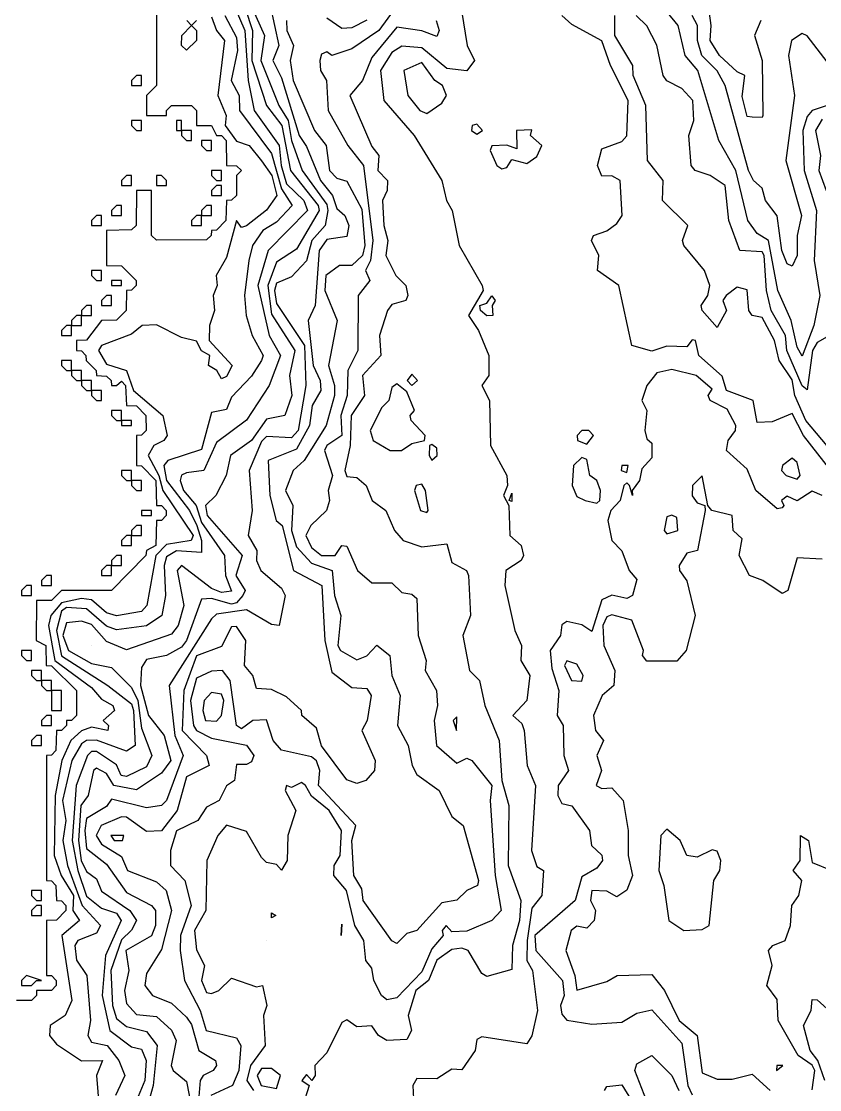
# Model space of a CAD drawing. Header units: metres. Extents: x 310028 to 360472, y 4137098 to 4159193.
# Drawn here: x 351607 to 354000, y 4143280 to 4146484 of the extents above; entities that cross this region are included whole.
import ezdxf

# ---------------------------------------------------------------- set-up
doc = ezdxf.new("R2010")
doc.units = ezdxf.units.M
for name, color, linetype in [('COAST', 5, 'Continuous'), ('CONTOUR', 254, 'Continuous'), ('CONTOUR_INDEX', 33, 'Continuous')]:
    doc.layers.add(name, color=color, linetype=linetype)

msp = doc.modelspace()

# ---------------------------------------------------------------- linework, layer by layer
at = {"layer": 'COAST'}
for points in [[(352012.4, 4146562.5), (352012.3, 4146292.5), (351982.4, 4146262.5), (351982.4, 4146202.5), (352042.5, 4146202.5), (352042.7, 4146217.5), (352057.5, 4146232.1), (352117.5, 4146232.2), (352132.4, 4146217.5), (352132.5, 4146172.5), (352177.5, 4146172.4), (352192.4, 4146142.5), (352207.5, 4146141.7), (352221.3, 4146127.5), (352222.4, 4146052.5), (352252.5, 4146051.4), (352267, 4146037.5), (352252.5, 4146022.5), (352252.4, 4145962.5), (352237.5, 4145947.8), (352222.4, 4145947.5), (352220.5, 4145887.5), (352192.5, 4145858), (352177.4, 4145857.5), (352176.5, 4145842.5), (352162.5, 4145829.3), (352012.5, 4145828.1), (351997.8, 4145842.5), (351997.5, 4145977.5), (351952.5, 4145977.5), (351951.9, 4145872.5), (351937.5, 4145858.9), (351862.5, 4145857.5), (351862.4, 4145752.5), (351907.5, 4145751.6), (351951.6, 4145707.5), (351951.6, 4145692.5), (351937.5, 4145677.9), (351922.4, 4145677.5), (351921.7, 4145617.5), (351892.5, 4145588.3), (351847.5, 4145587.6), (351802.5, 4145528.3), (351772.5, 4145527.5), (351772.3, 4145497.5), (351787.5, 4145496.5), (351801.1, 4145482.5), (351802, 4145467.5), (351831.8, 4145437.5), (351832.4, 4145422.5), (351862.5, 4145420.6), (351876.3, 4145407.5), (351877.5, 4145392.2), (351892.5, 4145392.2), (351907.5, 4145405.4), (351919.9, 4145392.5), (351922.4, 4145332.5), (351952.5, 4145330.9), (351980.9, 4145302.5), (351981.3, 4145257.5), (351967.5, 4145243.3), (351952.3, 4145242.5), (351952.4, 4145152.5), (351967.5, 4145151.9), (352010.2, 4145107.5), (352012.5, 4145032.5), (352027.5, 4145032.2), (352041.6, 4145017.5), (352041.7, 4145002.5), (352027.5, 4144987.6), (352012.5, 4144987.5), (352010.6, 4144912.5), (351982, 4144897.5), (351980.7, 4144882.5), (351877.5, 4144778), (351727.5, 4144777.8), (351697.5, 4144747.9), (351652.5, 4144747.5), (351652.1, 4144627.5), (351680.4, 4144612.5), (351682.2, 4144552.5), (351697.5, 4144551.3), (351772.2, 4144477.5), (351772.5, 4144402.5), (351757.5, 4144388), (351742.5, 4144387.6), (351742.3, 4144372.5), (351727.5, 4144357.6), (351712.5, 4144357.5), (351710.9, 4144297.5), (351697.5, 4144283.2), (351682.4, 4144282.5), (351682.3, 4143907.5), (351697.5, 4143906.4), (351710.9, 4143892.5), (351712.4, 4143847.5), (351727.5, 4143847.1), (351740.5, 4143832.5), (351740.5, 4143817.5), (351712.5, 4143788.6), (351682.4, 4143787.5), (351682.5, 4143622.5), (351697.5, 4143622.3), (351711.9, 4143607.5), (351712, 4143592.5), (351697.5, 4143577.5), (351652.5, 4143577.5), (351652.5, 4143562.5), (351637.5, 4143547.6), (351592.5, 4143547.6)], [(352132.1, 4146487.5), (352117.5, 4146472.5), (352103, 4146487.5)], [(352102.5, 4146397.9), (352087.5, 4146412.5), (352088, 4146442.5), (352117.5, 4146472.5), (352132.4, 4146457.5), (352132.1, 4146427.5), (352102.5, 4146397.9)], [(351937.5, 4146292.5), (351967.5, 4146292.5), (351967.5, 4146322.5), (351952.5, 4146322.5), (351937.5, 4146307.5), (351937.5, 4146292.5)], [(351937.5, 4146172.5), (351952.5, 4146157.5), (351967.5, 4146157.5), (351967.5, 4146187.5), (351937.5, 4146187.5), (351937.5, 4146172.5)], [(352072.5, 4146172.5), (352072.5, 4146157.5), (352087.5, 4146157.5), (352087.5, 4146187.5), (352072.5, 4146187.5), (352072.5, 4146172.5)], [(352087.5, 4146142.5), (352102.5, 4146127.5), (352117.5, 4146127.5), (352117.5, 4146157.5), (352087.5, 4146157.5), (352087.5, 4146142.5)], [(352147.5, 4146112.5), (352162.5, 4146097.5), (352177.5, 4146097.5), (352177.5, 4146127.5), (352147.5, 4146127.5), (352147.5, 4146112.5)], [(352177.5, 4146022.5), (352192.5, 4146007.5), (352207.5, 4146007.5), (352207.5, 4146037.5), (352177.5, 4146037.5), (352177.5, 4146022.5)], [(351907.5, 4145992.5), (351937.5, 4145992.5), (351937.5, 4146022.5), (351922.5, 4146022.5), (351907.5, 4146007.5), (351907.5, 4145992.5)], [(352012.5, 4145992.5), (352042.5, 4145992.5), (352042.5, 4146007.5), (352027.5, 4146022.5), (352012.5, 4146022.5), (352012.5, 4145992.5)], [(352177.5, 4145962.5), (352207.5, 4145962.5), (352207.5, 4145992.5), (352192.5, 4145992.5), (352177.5, 4145977.5), (352177.5, 4145962.5)], [(351877.5, 4145902.5), (351907.5, 4145902.5), (351907.5, 4145932.5), (351892.5, 4145932.5), (351877.5, 4145917.5), (351877.5, 4145902.5)], [(352147.5, 4145902.5), (352177.5, 4145902.5), (352177.5, 4145932.5), (352162.5, 4145932.5), (352147.5, 4145917.5), (352147.5, 4145902.5)], [(351817.5, 4145872.5), (351847.5, 4145872.5), (351847.5, 4145902.5), (351832.5, 4145902.5), (351817.5, 4145887.5), (351817.5, 4145872.5)], [(352117.5, 4145872.5), (352147.5, 4145872.5), (352147.5, 4145902.5), (352132.5, 4145902.5), (352117.5, 4145887.5), (352117.5, 4145872.5)], [(351817.5, 4145722.5), (351832.5, 4145707.5), (351847.5, 4145707.5), (351847.5, 4145737.5), (351817.5, 4145737.5), (351817.5, 4145722.5)], [(351877.5, 4145692.5), (351907.5, 4145692.5), (351907.5, 4145707.5), (351877.5, 4145707.5), (351877.5, 4145692.5)], [(351847.5, 4145632.5), (351877.5, 4145632.5), (351877.5, 4145662.5), (351862.5, 4145662.5), (351847.5, 4145647.5), (351847.5, 4145632.5)], [(351787.5, 4145602.5), (351817.5, 4145602.5), (351817.5, 4145632.5), (351802.5, 4145632.5), (351787.5, 4145617.5), (351787.5, 4145602.5)], [(351757.5, 4145572.5), (351787.5, 4145572.5), (351787.5, 4145602.5), (351772.5, 4145602.5), (351757.5, 4145587.5), (351757.5, 4145572.5)], [(351727.5, 4145542.5), (351757.5, 4145542.5), (351757.5, 4145572.5), (351742.5, 4145572.5), (351727.5, 4145557.5), (351727.5, 4145542.5)], [(351727.5, 4145452.5), (351742.5, 4145437.5), (351757.5, 4145437.5), (351757.5, 4145467.5), (351727.5, 4145467.5), (351727.5, 4145452.5)], [(351757.5, 4145422.5), (351772.5, 4145407.5), (351787.5, 4145407.5), (351787.5, 4145437.5), (351757.5, 4145437.5), (351757.5, 4145422.5)], [(351787.5, 4145392.5), (351802.5, 4145377.5), (351817.5, 4145377.5), (351817.5, 4145407.5), (351787.5, 4145407.5), (351787.5, 4145392.5)], [(351817.5, 4145362.5), (351832.5, 4145347.5), (351847.5, 4145347.5), (351847.5, 4145377.5), (351817.5, 4145377.5), (351817.5, 4145362.5)], [(351877.5, 4145302.5), (351892.5, 4145287.5), (351907.5, 4145287.5), (351907.5, 4145317.5), (351877.5, 4145317.5), (351877.5, 4145302.5)], [(351907.5, 4145272.5), (351937.5, 4145272.5), (351937.5, 4145287.5), (351907.5, 4145287.5), (351907.5, 4145272.5)], [(351907.5, 4145122.5), (351922.5, 4145107.5), (351937.5, 4145107.5), (351937.5, 4145137.5), (351907.5, 4145137.5), (351907.5, 4145122.5)], [(351937.5, 4145092.5), (351952.5, 4145077.5), (351967.5, 4145077.5), (351967.5, 4145107.5), (351937.5, 4145107.5), (351937.5, 4145092.5)], [(351967.5, 4145002.5), (351997.5, 4145002.5), (351997.5, 4145017.5), (351967.5, 4145017.5), (351967.5, 4145002.5)], [(351937.5, 4144942.5), (351967.5, 4144942.5), (351967.5, 4144972.5), (351952.5, 4144972.5), (351937.5, 4144957.5), (351937.5, 4144942.5)], [(351907.5, 4144912.5), (351937.5, 4144912.5), (351937.5, 4144942.5), (351922.5, 4144942.5), (351907.5, 4144927.5), (351907.5, 4144912.5)], [(351877.5, 4144852.5), (351907.5, 4144852.5), (351907.5, 4144882.5), (351892.5, 4144882.5), (351877.5, 4144867.5), (351877.5, 4144852.5)], [(351847.5, 4144822.5), (351877.5, 4144822.5), (351877.5, 4144852.5), (351862.5, 4144852.5), (351847.5, 4144837.5), (351847.5, 4144822.5)], [(351667.5, 4144792.5), (351697.5, 4144792.5), (351697.5, 4144822.5), (351682.5, 4144822.5), (351667.5, 4144807.5), (351667.5, 4144792.5)], [(351607.5, 4144762.5), (351637.5, 4144762.5), (351637.5, 4144792.5), (351622.5, 4144792.5), (351607.5, 4144777.5), (351607.5, 4144762.5)], [(351607.5, 4144582.5), (351622.5, 4144567.5), (351637.5, 4144567.5), (351637.5, 4144597.5), (351607.5, 4144597.5), (351607.5, 4144582.5)], [(351637.5, 4144522.5), (351652.5, 4144507.5), (351667.5, 4144507.5), (351667.6, 4144537.5), (351637.5, 4144537.5), (351637.5, 4144522.5)], [(351667.5, 4144492.5), (351682.5, 4144477.5), (351697.5, 4144477.5), (351697.5, 4144507.5), (351667.5, 4144507.5), (351667.5, 4144492.5)], [(351697.5, 4144417.5), (351727.5, 4144417.5), (351727.5, 4144477.5), (351697.5, 4144477.5), (351697.5, 4144417.5)], [(351667.5, 4144372.5), (351697.5, 4144372.5), (351697.5, 4144402.5), (351682.5, 4144402.5), (351667.5, 4144387.5), (351667.5, 4144372.5)], [(351637.5, 4144312.5), (351667.5, 4144312.5), (351667.5, 4144342.5), (351652.5, 4144342.5), (351637.5, 4144327.5), (351637.5, 4144312.5)], [(351637.5, 4143862.5), (351652.5, 4143847.5), (351667.5, 4143847.5), (351667.5, 4143877.5), (351637.5, 4143877.5), (351637.5, 4143862.5)], [(351637.5, 4143802.5), (351667.5, 4143802.5), (351667.5, 4143832.5), (351652.5, 4143832.5), (351637.5, 4143817.5), (351637.5, 4143802.5)], [(351607.5, 4143592.5), (351637.5, 4143592.5), (351652.5, 4143607.5), (351667.5, 4143607.5), (351622.5, 4143622.5), (351607.5, 4143607.5), (351607.5, 4143592.5)]]:
    msp.add_lwpolyline(points, dxfattribs=at)
at = {"layer": 'CONTOUR'}
for points, elevation in [([(352218.8, 4146592.5), (352276.8, 4146457.5), (352287.1, 4146307.5), (352305, 4146217.5), (352380.6, 4146112.5), (352385.7, 4146052.5), (352402.5, 4145997.5), (352454.1, 4145947.5), (352465, 4145917.5), (352346.8, 4145797.5), (352315.9, 4145692.5), (352350.2, 4145542.5), (352383.9, 4145482.5), (352350, 4145392.5), (352282.5, 4145288.6), (352192.5, 4145221.2), (352154.7, 4145137.5), (352102.5, 4145130.8), (352087.5, 4145123.8), (352083.4, 4145107.5), (352093.5, 4145077.5), (352130.9, 4145032.5), (352147.5, 4144981.8), (352216.6, 4144882.5), (352219.2, 4144822.5), (352237.5, 4144775.5), (352207.5, 4144771.7), (352177.5, 4144783.6), (352087.5, 4144852.5), (352074.3, 4144837.5), (352094.1, 4144732.5), (352077.8, 4144672.5), (352057.5, 4144646.2), (351922.5, 4144599.1), (351862.5, 4144624.8), (351817.5, 4144676), (351787.5, 4144685.3), (351742.5, 4144680.1), (351731.7, 4144642.5), (351748.3, 4144597.5), (351817.5, 4144558.6), (351877.5, 4144546.7), (351937.5, 4144486.3), (351956.9, 4144447.5), (351967.5, 4144364.4), (351998.7, 4144282.5), (351982.5, 4144248.8), (351922.5, 4144219.5), (351906.2, 4144222.5), (351892.5, 4144254.2), (351832.5, 4144294.4), (351817.5, 4144294.4), (351805.8, 4144282.5), (351771.7, 4144192.5), (351759.8, 4144027.5), (351776.6, 4143937.5), (351802.5, 4143861), (351847.5, 4143824.3), (351892.5, 4143809.6), (351906.8, 4143787.5), (351859.5, 4143682.5), (351850.1, 4143562.5), (351872.3, 4143457.5), (351937.5, 4143408.6), (351967.5, 4143402.2), (351981.2, 4143367.5), (351977.7, 4143307.5), (351927.4, 4143187.5)], 30), ([(352256.1, 4146592.5), (352299.9, 4146457.5), (352298.5, 4146367.5), (352341.9, 4146232.5), (352388.4, 4146172.5), (352414.5, 4146037.5), (352496.6, 4145932.5), (352499.6, 4145917.5), (352432.5, 4145801.7), (352372.5, 4145762), (352345.8, 4145692.5), (352357.5, 4145606.4), (352427.2, 4145497.5), (352410.9, 4145422.5), (352418, 4145362.5), (352396.9, 4145302.5), (352342.5, 4145291.4), (352297.5, 4145227.2), (352234.2, 4145182.5), (352221.5, 4145122.5), (352190.6, 4145062.5), (352159.2, 4145032.5), (352164.4, 4145002.5), (352269.2, 4144882.5), (352250.4, 4144822.5), (352278.7, 4144777.5), (352271.4, 4144762.5), (352252.5, 4144740.3), (352237.5, 4144736.7), (352177.5, 4144753.5), (352147.5, 4144751.1), (352102.6, 4144627.5), (352087.5, 4144607.9), (352042.5, 4144582.6), (351982.5, 4144570.9), (351967.5, 4144546.1), (351964.2, 4144492.5), (351988.3, 4144402.5), (352035.5, 4144342.5), (352055.5, 4144267.5), (352027.5, 4144229.9), (351952.5, 4144180.1), (351884.8, 4144192.5), (351862.5, 4144229.1), (351832.5, 4144244.2), (351824.1, 4144237.5), (351807.4, 4144162.5), (351785.6, 4144132.5), (351778.9, 4144027.5), (351786.3, 4143967.5), (351802.5, 4143934.3), (351832.5, 4143912.9), (351847.5, 4143876), (351932.9, 4143817.5), (351952.7, 4143787.5), (351937.5, 4143758.3), (351907.5, 4143729.8), (351875.6, 4143637.5), (351880.6, 4143532.5), (351892.5, 4143494.2), (351922.5, 4143470), (351982.5, 4143454.9), (352014, 4143412.5), (352002.9, 4143292.5), (351982.5, 4143220.4)], 40), ([(354052.5, 4146242.5), (353977.5, 4146217.6), (353962.5, 4146198.9), (353950, 4146157.5), (353954, 4146037.5), (353990.2, 4145917.5), (353983.4, 4145767.5), (354001, 4145662.5), (353983.1, 4145572.5), (353947.5, 4145480.7), (353932.5, 4145507), (353914.7, 4145587.5), (353875.2, 4145677.5), (353846.7, 4145827.5), (353812.5, 4145848.6), (353785, 4145887.5), (353748.5, 4146037.5), (353697.6, 4146127.5), (353635.4, 4146337.5), (353596.6, 4146382.5), (353575.8, 4146472.5), (353512.5, 4146550.9)], 70), ([(352352.9, 4146532.5), (352379.5, 4146412.5), (352361.5, 4146367.5), (352387.5, 4146315.5), (352439.6, 4146142.5), (352462.5, 4146108.9), (352503.6, 4146007.5), (352539.7, 4145962.5), (352552.5, 4145922.9), (352576.9, 4145902.5), (352589, 4145872.5), (352582.5, 4145839.3), (352522.5, 4145830.4), (352499.7, 4145797.5), (352487.7, 4145632.5), (352466.7, 4145587.5), (352482.3, 4145452.5), (352502.9, 4145407.5), (352505.1, 4145377.5), (352479.4, 4145332.5), (352471, 4145272.5), (352432.5, 4145201.4), (352346.8, 4145167.5), (352351.7, 4145062.5), (352371.5, 4144987.5), (352389, 4144972.5), (352423.3, 4144837.5), (352507.8, 4144792.5), (352517.4, 4144627.5), (352537.5, 4144532.8), (352597.5, 4144486.4), (352642.5, 4144483.4), (352655.5, 4144462.5), (352643.5, 4144387.5), (352628.1, 4144357.5), (352667.9, 4144267.5), (352665.4, 4144237.5), (352640.3, 4144207.5), (352612.5, 4144198.4), (352582.5, 4144210.1), (352507.5, 4144311.7), (352492.5, 4144364.2), (352447.7, 4144402.5), (352447, 4144417.5), (352402.5, 4144458.6), (352357.5, 4144480.1), (352312.5, 4144483.3), (352300.9, 4144522.5), (352276.1, 4144552.5), (352280.1, 4144627.5), (352252.5, 4144669.1), (352237.5, 4144668.6), (352207.5, 4144609.6), (352132.5, 4144581.6), (352093.9, 4144477.5), (352089.3, 4144357.5), (352162.5, 4144282.5), (352170.5, 4144252.5), (352102.5, 4144218.9), (352073.9, 4144117.5), (352027.5, 4144057), (351982.5, 4144054.3), (351922.5, 4144098), (351907.5, 4144098.6), (351846.4, 4144072.5), (351831.2, 4144042.5), (351847.5, 4144016.9), (351907.5, 4143980.1), (351925.3, 4143937.5), (352012.5, 4143904.2), (352041.1, 4143877.5), (352057.3, 4143817.5), (352027.5, 4143701), (351982.5, 4143628.6), (351977.3, 4143592.5), (352000.4, 4143562.5), (352057.5, 4143539.8), (352102.5, 4143497.6), (352117.5, 4143476.1), (352139.1, 4143397.5), (352188.8, 4143367.5), (352192.2, 4143352.5), (352182.7, 4143337.5), (352152, 4143322.5), (352143.3, 4143307.5), (352138.1, 4143247.5)], 60), ([(352732.5, 4146530.6), (352678.4, 4146457.5), (352597.5, 4146401.9), (352537.5, 4146381.7), (352522.5, 4146393.3), (352507.5, 4146386.5), (352501.8, 4146367.5), (352503.7, 4146337.5), (352521.8, 4146307.5), (352527.1, 4146217.5), (352585.9, 4146112.5), (352632.7, 4146052.5), (352660.7, 4145827.5), (352653.7, 4145767.5), (352639.3, 4145737.5), (352651.6, 4145707.5), (352617, 4145662.5), (352615.9, 4145497.5), (352586.2, 4145437.5), (352583.9, 4145362.5), (352564.9, 4145302.5), (352568, 4145242.5), (352522.5, 4145212.8), (352515.6, 4145197.5), (352540.4, 4145122.5), (352526.6, 4145077.5), (352531.4, 4145047.5), (352521.8, 4145017.5), (352475.3, 4144972.5), (352460.5, 4144942.5), (352477.5, 4144906), (352507.5, 4144882), (352548, 4144882.5), (352567.5, 4144912.1), (352582.5, 4144910.5), (352615.4, 4144837.5), (352657.5, 4144800.3), (352717.5, 4144800), (352747.5, 4144771.8), (352777.5, 4144767), (352792.5, 4144753.5), (352797.1, 4144642.5), (352820.7, 4144567.5), (352817.8, 4144537.5), (352851.6, 4144477.5), (352854.3, 4144432.5), (352844.3, 4144387.5), (352851.9, 4144312.5), (352912.5, 4144259.6), (352942.5, 4144274.8), (352957.5, 4144267.6), (353017.8, 4144192.5), (353012.4, 4144147.5), (353027.1, 4143922.5), (353045.3, 4143817.5), (353017.5, 4143788), (352942.5, 4143756.2), (352897.5, 4143753.6), (352880.8, 4143772.5), (352868.6, 4143757.5), (352872, 4143742.5), (352837.5, 4143702.3), (352807.5, 4143633.4), (352732.5, 4143556.3), (352702.5, 4143549.5), (352687, 4143562.5), (352664.2, 4143607.5), (352657.5, 4143645.2), (352639.5, 4143667.5), (352633.6, 4143727.5), (352607.4, 4143772.5), (352581.8, 4143877.5), (352543.9, 4143922.5), (352544.5, 4143952.5), (352562.5, 4143982.5), (352566.9, 4144057.5), (352530.1, 4144117.5), (352477.5, 4144160.5), (352459.5, 4144192.5), (352447.5, 4144202), (352417.5, 4144186.6), (352401.7, 4144192.5), (352398.5, 4144177.5), (352430.2, 4144117.5), (352406, 4144042.5), (352403.6, 4143967.5), (352387.5, 4143939.2), (352372.5, 4143956), (352342.5, 4143962.1), (352327.5, 4143977), (352282.5, 4144054.6), (352222.5, 4144073.3), (352196.4, 4144042.5), (352163.5, 4143967.5), (352160.3, 4143817.5), (352126.1, 4143757.5), (352132.5, 4143699.7), (352156.4, 4143652.5), (352147.5, 4143607.4), (352162.5, 4143572.2), (352177.5, 4143568.8), (352199.4, 4143577.5), (352237.5, 4143614.9), (352312.5, 4143589.1), (352329.8, 4143592.5), (352342.7, 4143532.5), (352333.1, 4143502.5), (352338.6, 4143412.5), (352294.6, 4143352.5), (352283.3, 4143307.5), (352303.6, 4143277.5)], 80), ([(352177.5, 4146498.3), (352192.5, 4146457.5), (352216, 4146427.5), (352196, 4146262.5), (352221.1, 4146202.5), (352217.9, 4146172.5), (352252.5, 4146124.8), (352290.1, 4146112.5), (352327.5, 4146066.2), (352358.5, 4146022.5), (352372.8, 4145962.5), (352342.5, 4145918.2), (352282.5, 4145871.3), (352267.5, 4145866.7), (352252, 4145887.5), (352222.5, 4145776), (352191.4, 4145722.5), (352194.4, 4145692.5), (352182.2, 4145662.5), (352185.9, 4145617.5), (352171.5, 4145572.5), (352170.2, 4145527.5), (352239.3, 4145452.5), (352222.5, 4145419.3), (352207.5, 4145412), (352193.3, 4145437.5), (352168.2, 4145452.5), (352172, 4145482.5), (352147.5, 4145496), (352132.5, 4145525), (352087.5, 4145536.2), (352012.5, 4145574.8), (351969.8, 4145572.5), (351937.5, 4145546), (351847.5, 4145512.6), (351839, 4145497.5), (351862.5, 4145456.2), (351922.5, 4145437.5), (351943.6, 4145377.5), (352031.3, 4145302.5), (352044.5, 4145242.5), (352034.8, 4145227.5), (352004.9, 4145212.5), (351987.7, 4145182.5), (352019.8, 4145122.5), (352031.3, 4145077.5), (352122.5, 4144942.5), (352116.2, 4144927.5), (352042.5, 4144915.1), (352010, 4144882.5), (351983.9, 4144732.5), (351967.5, 4144715), (351892.5, 4144701.2), (351862.5, 4144710.1), (351817.5, 4144749.2), (351787.5, 4144754), (351727.5, 4144740.6), (351695.9, 4144702.5), (351688.7, 4144672.5), (351708.2, 4144567.5), (351817.5, 4144487), (351847.5, 4144451.3), (351881.1, 4144432.5), (351886.7, 4144417.5), (351852.9, 4144387.5), (351868.5, 4144372.5), (351866.4, 4144357.5), (351817.5, 4144367.7), (351787.5, 4144356.7), (351755.4, 4144327.5), (351728.7, 4144267.5), (351708.6, 4144162.5), (351706.2, 4143982.5), (351726.9, 4143922.5), (351763.7, 4143862.5), (351761.9, 4143817.5), (351781.7, 4143787.5), (351728.8, 4143742.5), (351759.1, 4143547.5), (351738.9, 4143502.5), (351694.2, 4143472.5), (351691.4, 4143442.5), (351712.5, 4143417.3), (351787.5, 4143367.1), (351851, 4143367.5), (351833.1, 4143322.5), (351844, 4143187.5)], 10), ([(352217.2, 4146502.5), (352252.5, 4146436), (352254.9, 4146397.5), (352236.6, 4146307.5), (352260.6, 4146262.5), (352261.1, 4146217.5), (352357.5, 4146088.6), (352387.5, 4145982.2), (352418.8, 4145932.5), (352372.5, 4145881.9), (352330.7, 4145857.5), (352300, 4145812.5), (352289, 4145767.5), (352276.4, 4145662.5), (352281.6, 4145602.5), (352299.6, 4145542.5), (352332.3, 4145482.5), (352327.3, 4145467.5), (352297.5, 4145420.6), (352237.5, 4145357.1), (352222.5, 4145320.3), (352177.5, 4145311.6), (352147.5, 4145200.3), (352046.8, 4145167.5), (352034.9, 4145152.5), (352042.5, 4145107), (352111, 4145017.5), (352133.6, 4144972.5), (352147.6, 4144927.5), (352147.5, 4144891.5), (352072.5, 4144896.7), (352042.5, 4144878.6), (352035.2, 4144852.5), (352039.9, 4144762.5), (352028.1, 4144702.5), (351982.5, 4144671.1), (351892.5, 4144659.1), (351862.5, 4144671), (351802.5, 4144722.5), (351742.5, 4144726.9), (351727.5, 4144715.9), (351712.9, 4144657.5), (351727.5, 4144581.3), (351866.1, 4144492.5), (351937.5, 4144437.2), (351943.2, 4144417.5), (351948.9, 4144312.5), (351922.5, 4144295.4), (351832.5, 4144329), (351802.5, 4144327.7), (351787.5, 4144317.2), (351758.2, 4144267.5), (351730.9, 4144147.5), (351741.1, 4144087.5), (351732, 4144027.5), (351745.7, 4143952.5), (351789.9, 4143832.5), (351844.4, 4143772.5), (351832.5, 4143749.6), (351776.7, 4143727.5), (351767.3, 4143712.5), (351772.5, 4143668.8), (351803.6, 4143622.5), (351814.2, 4143487.5), (351806.6, 4143442.5), (351817.5, 4143422.8), (351864.3, 4143412.5), (351900, 4143367.5), (351917.7, 4143322.5), (351890, 4143262.5)], 20), ([(352402.3, 4146487.5), (352403, 4146457.5), (352423.2, 4146412.5), (352413.5, 4146367.5), (352422.3, 4146307.5), (352486.5, 4146157.5), (352521.1, 4146112.5), (352530.5, 4146037.5), (352552.5, 4146014.5), (352582.5, 4146005.3), (352627.5, 4145921.4), (352636.9, 4145812.5), (352629.9, 4145782.5), (352597.5, 4145752.2), (352560.9, 4145752.5), (352519.9, 4145722.5), (352517.3, 4145677.5), (352554.2, 4145587.5), (352528.1, 4145452.5), (352546.4, 4145392.5), (352546.1, 4145362.5), (352520.7, 4145272.5), (352455.3, 4145167.5), (352422, 4145137.5), (352399.4, 4145077.5), (352420.7, 4145032.5), (352417.3, 4144957.5), (352432.5, 4144908.5), (352477.5, 4144859.7), (352539.3, 4144837.5), (352546.3, 4144762.5), (352564.8, 4144702.5), (352555.5, 4144612.5), (352564.4, 4144597.5), (352612.5, 4144569.2), (352642.5, 4144581.3), (352672.5, 4144613.5), (352711.5, 4144582.5), (352717.5, 4144522.5), (352743.2, 4144462.5), (352735, 4144372.5), (352767, 4144312.5), (352778.7, 4144252.5), (352792.5, 4144225.9), (352859.5, 4144177.5), (352897.5, 4144099.5), (352931.5, 4144072.5), (352978, 4143907.5), (352974.3, 4143892.5), (352942.5, 4143877.5), (352912.5, 4143848.9), (352867.5, 4143840.6), (352792.5, 4143757.5), (352762.5, 4143748.8), (352732.5, 4143718.9), (352717.5, 4143726.4), (352632, 4143847.5), (352627.5, 4143883), (352604.4, 4143922.5), (352598.1, 4144027.5), (352610.2, 4144072.5), (352497.7, 4144192.5), (352502.2, 4144237.5), (352492.5, 4144266.9), (352477.5, 4144278.7), (352387.5, 4144298.5), (352362.1, 4144327.5), (352342.5, 4144389.4), (352301.1, 4144387.5), (352267.5, 4144363), (352252.5, 4144372.5), (352233, 4144507.5), (352210.4, 4144537.5), (352177.5, 4144535.8), (352132.5, 4144514.1), (352114.8, 4144447.5), (352123.3, 4144372.5), (352132.4, 4144357.5), (352177.5, 4144334.4), (352282.5, 4144313.9), (352303.8, 4144282.5), (352297.5, 4144263.3), (352282.5, 4144255.5), (352252.5, 4144256.1), (352246, 4144207.5), (352222.5, 4144191.2), (352200.3, 4144147.5), (352162.5, 4144128.1), (352136.3, 4144087.5), (352072.5, 4144056.3), (352054.2, 4143997.5), (352054.1, 4143952.5), (352097, 4143907.5), (352116.6, 4143832.5), (352084.3, 4143742.5), (352083.1, 4143697.5), (352095.9, 4143607.5), (352143.7, 4143517.5), (352160.9, 4143457.5), (352252.5, 4143436), (352265.2, 4143412.5), (352258.8, 4143337.5), (352240.5, 4143292.5), (352175.7, 4143262.5)], 70), ([(352850.6, 4146487.5), (352859.6, 4146457.5), (352852.5, 4146438.7), (352807.5, 4146456.3), (352732.5, 4146467.1), (352657.5, 4146376.3), (352629.4, 4146307.5), (352591.8, 4146262.5), (352657.5, 4146109.5), (352678.6, 4146082.5), (352676.2, 4146037.5), (352704.7, 4146007.5), (352703.7, 4145977.5), (352690.2, 4145947.5), (352693.5, 4145872.5), (352705.7, 4145827.5), (352699.4, 4145782.5), (352730, 4145722.5), (352759.9, 4145692.5), (352765.8, 4145662.5), (352759.3, 4145647.5), (352717.5, 4145635.2), (352705.1, 4145617.5), (352680.9, 4145542.5), (352685.2, 4145482.5), (352629.4, 4145422.5), (352635.9, 4145362.5), (352596, 4145302.5), (352593, 4145212.5), (352576.8, 4145137.5), (352582.5, 4145119.7), (352612.5, 4145116.3), (352640.4, 4145092.5), (352658.7, 4145047.5), (352699.4, 4145017.5), (352726, 4144957.5), (352751.3, 4144927.5), (352807.5, 4144908.2), (352882.5, 4144917.1), (352897.5, 4144861.4), (352941.2, 4144837.5), (352947.2, 4144822.5), (352953.6, 4144702.5), (352931, 4144642.5), (352950.6, 4144537.5), (352980.7, 4144507.5), (352996.2, 4144432.5), (353039.8, 4144327.5), (353047.1, 4144207.5), (353068.9, 4144132.5), (353066.7, 4143952.5), (353104.7, 4143847.5), (353100.8, 4143787.5), (353079.2, 4143712.5), (353077.5, 4143641.1), (353002.5, 4143619.4), (352987.5, 4143628.5), (352946.3, 4143697.5), (352927.5, 4143705.1), (352897.5, 4143701.2), (352852.5, 4143668.4), (352827.6, 4143607.5), (352790.2, 4143577.5), (352766.6, 4143502.5), (352776.3, 4143457.5), (352762.5, 4143430.5), (352702.5, 4143428.1), (352677.5, 4143442.5), (352657.5, 4143471.6), (352612.5, 4143468.9), (352582.5, 4143490), (352567.5, 4143481.6), (352522.5, 4143390.5), (352487.3, 4143352.5), (352487.8, 4143322.5), (352478.3, 4143307.5), (352462.5, 4143325.9), (352447.8, 4143307.5), (352470.1, 4143292.5), (352431.8, 4143172.5)], 90), ([(352642.5, 4146487.8), (352597.5, 4146464.9), (352567.5, 4146463.5), (352522.5, 4146493.6)], 70), ([(354022.5, 4145210.9), (353959.1, 4145287.5), (353925.7, 4145362.5), (353917.5, 4145409.5), (353878.7, 4145467.5), (353864.3, 4145527.5), (353827.5, 4145596.5), (353798.1, 4145602.5), (353788, 4145617.5), (353782.5, 4145679.3), (353752.5, 4145687.3), (353719.4, 4145662.5), (353709.6, 4145647.5), (353721, 4145617.5), (353692.5, 4145566.1), (353648.1, 4145617.5), (353644.8, 4145632.5), (353665.3, 4145662.5), (353671.1, 4145692.5), (353654.5, 4145737.5), (353592.8, 4145812.5), (353588.8, 4145827.5), (353605.1, 4145872.5), (353529.4, 4145947.5), (353531.4, 4146007.5), (353483.9, 4146067.5), (353479.5, 4146232.5), (353441, 4146322.5), (353440.2, 4146352.5), (353386.5, 4146442.5), (353386.5, 4146502.5)], 90), ([(354029.8, 4145542.5), (353992.5, 4145520.9), (353978.7, 4145497.5), (353962.5, 4145379.6), (353947.5, 4145391.5), (353901.8, 4145497.5), (353897.7, 4145542.5), (353854.8, 4145617.5), (353840.4, 4145677.5), (353834.2, 4145782.5), (353827.5, 4145792.8), (353760.7, 4145797.5), (353727.4, 4145887.5), (353716.6, 4145992.5), (353672.1, 4146022.5), (353626.7, 4146037.5), (353615, 4146052.5), (353607.7, 4146142.5), (353623.1, 4146187.5), (353619.7, 4146247.5), (353587.5, 4146283.4), (353542.5, 4146306), (353531.5, 4146322.5), (353512.5, 4146412.8), (353482.5, 4146471.3), (353450.3, 4146502.5)], 80), ([(354052.5, 4146324.6), (353962.5, 4146441.2), (353947.5, 4146447.6), (353915.8, 4146427.5), (353906.6, 4146382.5), (353925, 4146262.5), (353898.9, 4146067.5), (353946.1, 4145902.5), (353932.9, 4145842.5), (353932.4, 4145782.5), (353917.5, 4145750.5), (353902.5, 4145756.8), (353886.6, 4145797.5), (353872.5, 4145901), (353837.7, 4145947.5), (353827.5, 4145984.2), (353802, 4146007.5), (353787, 4146037.5), (353716.9, 4146292.5), (353692.5, 4146336), (353646.5, 4146382.5), (353633.6, 4146427.5), (353634, 4146472.5), (353617.5, 4146502.5)], 60), ([(352801.5, 4146217.5), (352822.5, 4146208.6), (352867.5, 4146238.9), (352882, 4146262.5), (352869.5, 4146292.5), (352846.4, 4146307.5), (352807.5, 4146361.1), (352753.3, 4146337.5), (352765.4, 4146262.5), (352801.5, 4146217.5)], 110), ([(352956.6, 4146157.5), (352972.5, 4146146), (352989.8, 4146157.5), (352972.5, 4146176.6), (352958.1, 4146172.5), (352956.6, 4146157.5)], 110), ([(354007.5, 4146190.9), (353988, 4146157.5), (354002.4, 4146082.5), (353997.7, 4146037.5), (354019.6, 4145977.5)], 80), ([(353032.2, 4146052.5), (353047.5, 4146041.7), (353062.5, 4146046), (353077.5, 4146070.1), (353122.5, 4146057.7), (353152.5, 4146079.4), (353167.7, 4146112.5), (353133.8, 4146142.5), (353137.5, 4146159.1), (353091.2, 4146157.5), (353092.5, 4146102.6), (353062.5, 4146113.1), (353017.5, 4146110.9), (353013, 4146097.5), (353032.2, 4146052.5)], 110), ([(354007.5, 4145062.2), (353977.5, 4145075.1), (353932.5, 4145046), (353902.5, 4145060.1), (353885.9, 4145047.5), (353893.1, 4145032.5), (353887.5, 4145025.5), (353872.5, 4145022.5), (353808.4, 4145077.5), (353782.5, 4145141.9), (353721.3, 4145197.5), (353725.6, 4145227.5), (353748.2, 4145257.5), (353749.3, 4145272.5), (353722.5, 4145321.1), (353671.5, 4145347.5), (353665.8, 4145362.5), (353677.5, 4145381.3), (353629.5, 4145422.5), (353557.5, 4145440.1), (353512.5, 4145430.2), (353481.9, 4145392.5), (353467.4, 4145347.5), (353482, 4145317.5), (353476.1, 4145257.5), (353482.5, 4145232.6), (353497.5, 4145219.4), (353497.5, 4145175.8), (353467.5, 4145142.4), (353460, 4145107.5), (353438, 4145077.5), (353439.6, 4145062.5), (353430.5, 4145092.5), (353422.5, 4145100.5), (353413.2, 4145092.5), (353401.8, 4145047.5), (353374.3, 4145017.5), (353365.6, 4144987.5), (353376.8, 4144927.5), (353407.5, 4144896.7), (353429, 4144837.5), (353452.5, 4144810.7), (353439.4, 4144762.5), (353422.5, 4144753.8), (353377.5, 4144763.3), (353347.5, 4144749.7), (353317.5, 4144654.7), (353287.5, 4144674.6), (353242.5, 4144684.8), (353227.5, 4144674.9), (353223.8, 4144642.5), (353192.4, 4144597.5), (353197.5, 4144543.9), (353218.5, 4144477.5), (353213.5, 4144402.5), (353231, 4144372.5), (353232.9, 4144282.5), (353247.2, 4144237.5), (353215.9, 4144192.5), (353215.6, 4144162.5), (353227.5, 4144138.3), (353257.5, 4144131.2), (353310.2, 4144057.5), (353315.8, 4144012.5), (353347.5, 4143983.8), (353349.2, 4143967.5), (353332.5, 4143944.3), (353287.5, 4143918.3), (353267.3, 4143847.5), (353146.7, 4143742.5), (353149.1, 4143697.5), (353229.3, 4143607.5), (353234.5, 4143562.5), (353223.1, 4143532.5), (353227.5, 4143506.7), (353242.5, 4143489.1), (353317.5, 4143476.4), (353407.5, 4143482.6), (353452.5, 4143509.6), (353497.5, 4143519.7), (353587.5, 4143419.4), (353604.5, 4143292.5), (353617.5, 4143264.7)], 110), ([(353274.1, 4145227.5), (353302.5, 4145216.4), (353322.2, 4145242.5), (353308.2, 4145257.5), (353287.5, 4145257.4), (353273, 4145242.5), (353274.1, 4145227.5)], 110), ([(353297.2, 4145047.5), (353332.5, 4145039.6), (353341.1, 4145047.5), (353343.3, 4145077.5), (353332.5, 4145107.6), (353311.1, 4145122.5), (353302.5, 4145170.6), (353287.5, 4145176.4), (353262.1, 4145152.5), (353258, 4145092.5), (353272.5, 4145059.8), (353297.2, 4145047.5)], 110), ([(353899.7, 4145122.5), (353932.5, 4145111.5), (353941.4, 4145122.5), (353932.5, 4145161.4), (353917.5, 4145174), (353889.1, 4145152.5), (353886.1, 4145137.5), (353899.7, 4145122.5)], 110), ([(353405.1, 4145137.5), (353422.5, 4145131.1), (353426.5, 4145152.5), (353407.5, 4145152.8), (353405.1, 4145137.5)], 110), ([(354007.5, 4144871.8), (353932.5, 4144875.8), (353904.7, 4144777.5), (353887.5, 4144768.5), (353829.8, 4144807.5), (353790.3, 4144822.5), (353758.7, 4144882.5), (353767.5, 4144932.7), (353741.3, 4144957.5), (353738, 4145002.5), (353676.5, 4145017.5), (353664.5, 4145032.5), (353647.5, 4145121.1), (353618.8, 4145092.5), (353617.5, 4145061.9), (353632.5, 4145040), (353655.8, 4145032.5), (353657.4, 4145017.5), (353634.4, 4144897.5), (353602.5, 4144889), (353578.8, 4144852.5), (353579.6, 4144837.5), (353602.5, 4144806.9), (353627.2, 4144702.5), (353600.5, 4144597.5), (353572.5, 4144565.8), (353482.5, 4144565.2), (353469.1, 4144582.5), (353472.1, 4144597.5), (353437.5, 4144689), (353377.5, 4144704.9), (353362.5, 4144698.1), (353349.9, 4144672.5), (353353, 4144612.5), (353385.8, 4144537.5), (353383.3, 4144492.5), (353348.2, 4144462.5), (353322, 4144402.5), (353328.2, 4144357.5), (353352.7, 4144327.5), (353332, 4144282.5), (353346.3, 4144237.5), (353330.5, 4144192.5), (353347.5, 4144183.5), (353377.5, 4144185.4), (353411.5, 4144147.5), (353425.9, 4144057.5), (353425.7, 4143982.5), (353439.6, 4143922.5), (353422.5, 4143878.3), (353392.5, 4143858.3), (353362.5, 4143875.9), (353317.5, 4143878.1), (353312.8, 4143847.5), (353328.5, 4143817.5), (353324.5, 4143787.5), (353302.5, 4143764.3), (353272.5, 4143770.6), (353255.2, 4143757.5), (353238.9, 4143697.5), (353266.6, 4143622.5), (353272.5, 4143579.2), (353362.5, 4143604.4), (353393, 4143622.5), (353497.5, 4143625.8), (353534.6, 4143577.5), (353579, 4143487.5), (353633.1, 4143442.5), (353647.5, 4143330.7), (353692.5, 4143312), (353737.5, 4143311.4), (353797.5, 4143327.3), (353851.8, 4143277.5)], 120), ([(353533.9, 4144957.5), (353542.5, 4144947.9), (353574.8, 4144957.5), (353572.5, 4144996.3), (353557.5, 4145003.6), (353542.5, 4144998.3), (353533.9, 4144957.5)], 120), ([(351816.6, 4144612.5), (351816.6, 4144612.5)], 40), ([(353256, 4144507.5), (353287.5, 4144505.1), (353291.1, 4144522.5), (353272.5, 4144556.2), (353242.5, 4144566.5), (353235.2, 4144552.5), (353256, 4144507.5)], 120), ([(352159.2, 4144387.5), (352192.5, 4144385.4), (352207, 4144402.5), (352214.2, 4144447.5), (352207.5, 4144466.5), (352177.5, 4144471.8), (352154.9, 4144447.5), (352150.9, 4144417.5), (352159.2, 4144387.5)], 80), ([(352912, 4144357.5), (352912.5, 4144399), (352901.4, 4144387.5), (352912, 4144357.5)], 90), ([(353593.3, 4143757.5), (353647.5, 4143760.7), (353668.8, 4143772.5), (353682.6, 4143907.5), (353701, 4143937.5), (353703.8, 4143967.5), (353692.5, 4143995.6), (353677.5, 4144000.2), (353632.5, 4143977.9), (353602.5, 4143983), (353582.5, 4144027.5), (353542.5, 4144061.8), (353523.9, 4144042.5), (353518.1, 4143937.5), (353533.4, 4143892.5), (353547.7, 4143787.5), (353593.3, 4143757.5)], 130), ([(351885.9, 4144027.5), (351910.6, 4144027.5), (351915, 4144042.5), (351875.5, 4144042.5), (351885.9, 4144027.5)], 70), ([(353977.5, 4143280.3), (353986.1, 4143337.5), (353977.5, 4143354), (353935.7, 4143382.5), (353875.7, 4143487.5), (353872.5, 4143551.1), (353841.7, 4143592.5), (353858.2, 4143652.5), (353846.7, 4143697.5), (353859.5, 4143712.5), (353896.3, 4143727.5), (353913.2, 4143772.5), (353917.2, 4143832.5), (353937.8, 4143862.5), (353946.4, 4143907.5), (353920.4, 4143937.5), (353941.2, 4143967.5), (353942.2, 4144042.5), (353966.5, 4144027.5), (353977.5, 4143962.1), (354036.3, 4143937.5)], 120), ([(352357.5, 4143796.1), (352357.5, 4143810.6), (352370.2, 4143802.5), (352357.5, 4143796.1)], 80), ([(352565.6, 4143742.5), (352567.5, 4143776.6), (352565.6, 4143742.5)], 90), ([(352342.5, 4143727.3), (352342.5, 4143727.3)], 80), ([(354016.1, 4143307.5), (353994.7, 4143367.5), (353971.7, 4143397.5), (353952.1, 4143472.5), (353974.3, 4143517.5), (353977.5, 4143551), (353992.5, 4143549.4), (354022.5, 4143522.8)], 110), ([(352326.5, 4143292.5), (352372.5, 4143283.5), (352384.6, 4143322.5), (352357.5, 4143344.2), (352327.5, 4143344.2), (352314.3, 4143322.5), (352326.5, 4143292.5)], 90), ([(353870.6, 4143337.5), (353890.1, 4143352.5), (353872.1, 4143352.5), (353870.6, 4143337.5)], 130)]:
    msp.add_lwpolyline(points, dxfattribs=dict(at, elevation=elevation))
at = {"layer": 'CONTOUR_INDEX'}
for points, elevation in [([(353824.1, 4146487.5), (353804.5, 4146442.5), (353828.1, 4146367.5), (353829.9, 4146202.5), (353827.5, 4146195.8), (353797.5, 4146197.1), (353782.5, 4146199.2), (353767.5, 4146258.8), (353775.8, 4146322.5), (353752.5, 4146333.1), (353700.4, 4146382.5), (353671.9, 4146427.5), (353675.1, 4146472.5), (353662.7, 4146562.5)], 50), ([(352297.5, 4146528.7), (352336.6, 4146442.5), (352325.6, 4146367.5), (352378.8, 4146232.5), (352406.8, 4146187.5), (352417, 4146127.5), (352449.3, 4146037.5), (352522.5, 4145935.5), (352525.9, 4145917.5), (352517.7, 4145872.5), (352477.8, 4145827.5), (352462.5, 4145765.9), (352417.5, 4145718.6), (352372.5, 4145699.4), (352366.3, 4145677.5), (352372.5, 4145637.8), (352456.5, 4145512.5), (352460.2, 4145392.5), (352437.4, 4145257.5), (352417.5, 4145234.9), (352342.5, 4145239), (352327.5, 4145224.2), (352289.9, 4145137.5), (352298.9, 4145017.5), (352287.2, 4144942.5), (352313, 4144897.5), (352311.9, 4144867.5), (352325.4, 4144837.5), (352387.5, 4144784.7), (352397.9, 4144762.5), (352380.2, 4144672.5), (352357.5, 4144675.9), (352282.5, 4144719.9), (352192.5, 4144706.3), (352177.5, 4144692.9), (352050.8, 4144492.5), (352067.7, 4144342.5), (352092, 4144282.5), (352042.5, 4144147.4), (352027.5, 4144132.2), (351982.5, 4144125.2), (351877.5, 4144151.2), (351862.5, 4144129.2), (351802.5, 4144093.7), (351798, 4144057.5), (351802.5, 4144003.8), (351862.5, 4143957), (351922.5, 4143872), (351997.2, 4143832.5), (352009, 4143817.5), (352009.5, 4143772.5), (351997.5, 4143742.2), (351920.8, 4143697.5), (351929.5, 4143637.5), (351916.3, 4143577.5), (351922.5, 4143538.7), (351952.5, 4143505.7), (352012.5, 4143500.1), (352057.5, 4143458.4), (352071, 4143427.5), (352056.2, 4143352.5), (352062, 4143337.5), (352102.5, 4143305), (352117.5, 4143228.1)], 50), ([(352926.6, 4146517.5), (352943.7, 4146412.5), (352966, 4146367.5), (352942.5, 4146335.8), (352882.5, 4146343.1), (352807.5, 4146405.3), (352747.5, 4146410.1), (352717.5, 4146390.6), (352684.3, 4146337.5), (352693.8, 4146247.5), (352784.9, 4146142.5), (352867.9, 4146007.5), (352881.8, 4145947.5), (352899.1, 4145917.5), (352919.2, 4145812.5), (352988.3, 4145692.5), (352991.7, 4145677.5), (352947.5, 4145602.5), (352977.3, 4145557.5), (353008.4, 4145482.5), (353008.3, 4145422.5), (352987.3, 4145392.5), (353010.6, 4145347.5), (353013.3, 4145212.5), (353062, 4145122.5), (353064.8, 4145092.5), (353052.6, 4145062.5), (353068.8, 4145032.5), (353071.3, 4144942.5), (353105.7, 4144912.5), (353112.5, 4144882.5), (353105.7, 4144867.5), (353059.8, 4144837.5), (353056.5, 4144792.5), (353086.8, 4144657.5), (353106.3, 4144612.5), (353104.4, 4144567.5), (353131.6, 4144522.5), (353122.6, 4144447.5), (353080.6, 4144402.5), (353107.5, 4144378.6), (353114.3, 4144357.5), (353123.2, 4144252.5), (353148.6, 4144192.5), (353136.4, 4143997.5), (353152.5, 4143949.6), (353172, 4143937.5), (353167.6, 4143862.5), (353137.5, 4143825), (353123.3, 4143727.5), (353122.2, 4143667.5), (353139.7, 4143637.5), (353154, 4143517.5), (353137.5, 4143442.1), (353122.5, 4143418.2), (352987.5, 4143438.8), (352972.5, 4143430.4), (352967.9, 4143397.5), (352927.5, 4143339.5), (352897.5, 4143342.1), (352852.5, 4143313.2), (352792.5, 4143313.8), (352780.3, 4143292.5), (352783.5, 4143232.5)], 100), ([(354037.5, 4145132.1), (353952, 4145242.5), (353917.5, 4145308.3), (353857.5, 4145283), (353812.5, 4145281.8), (353801, 4145347.5), (353721.3, 4145377.5), (353707.5, 4145420.4), (353638, 4145482.5), (353628, 4145527.5), (353617.5, 4145529), (353602.5, 4145508.6), (353542.5, 4145510.6), (353497.5, 4145495.8), (353437.5, 4145512.6), (353397.8, 4145692.5), (353334.7, 4145737.5), (353338.4, 4145782.5), (353316.4, 4145827.5), (353322.5, 4145842.5), (353362.5, 4145856), (353392.5, 4145878.4), (353408, 4145902.5), (353402.4, 4146007.5), (353377.5, 4146021.5), (353347.5, 4146019.7), (353333.9, 4146052.5), (353347.5, 4146102.5), (353407.5, 4146124.4), (353422.5, 4146140.8), (353426.6, 4146247.5), (353373, 4146352.5), (353347.5, 4146426), (353257.5, 4146474.8), (353227.5, 4146502)], 100), ([(353002.5, 4145601), (352983.3, 4145617.5), (352981.2, 4145632.5), (353002.5, 4145638.9), (353017.5, 4145660.8), (353027.4, 4145647.5), (353018.1, 4145632.5), (353020.1, 4145602.5), (353002.5, 4145601)], 100), ([(352777.5, 4145392.5), (352795, 4145407.5), (352777.5, 4145426.3), (352763.7, 4145407.5), (352777.5, 4145392.5)], 100), ([(352712.5, 4145197.5), (352746.7, 4145197.5), (352777.5, 4145218.6), (352816.2, 4145227.5), (352817.3, 4145242.5), (352775.7, 4145287.5), (352772.8, 4145302.5), (352785.9, 4145317.5), (352762.5, 4145373.7), (352732.5, 4145397.1), (352717.5, 4145385.9), (352709.2, 4145347.5), (352687.5, 4145326), (352652.6, 4145257.5), (352662, 4145227.5), (352712.5, 4145197.5)], 100), ([(352829.8, 4145182.5), (352837.5, 4145168.1), (352854.1, 4145182.5), (352852.5, 4145204), (352837.5, 4145215.7), (352830.5, 4145212.5), (352829.8, 4145182.5)], 100), ([(352803.3, 4145017.5), (352822.5, 4145011.1), (352826.3, 4145017.5), (352818.8, 4145077.5), (352807.5, 4145096.9), (352790.5, 4145092.5), (352785.7, 4145077.5), (352803.3, 4145017.5)], 100), ([(353077.5, 4145044.9), (353069.9, 4145047.5), (353077.5, 4145069.4), (353077.5, 4145044.9)], 100), ([(353481.5, 4143247.5), (353445.9, 4143337.5), (353452.5, 4143357.8), (353497.5, 4143382.6), (353557.5, 4143322.9), (353578, 4143277.5)], 100), ([(353355, 4143277.5), (353362.5, 4143290), (353407.5, 4143294.5), (353436.1, 4143247.5)], 100)]:
    msp.add_lwpolyline(points, dxfattribs=dict(at, elevation=elevation))

doc.saveas('drawing.dxf')
